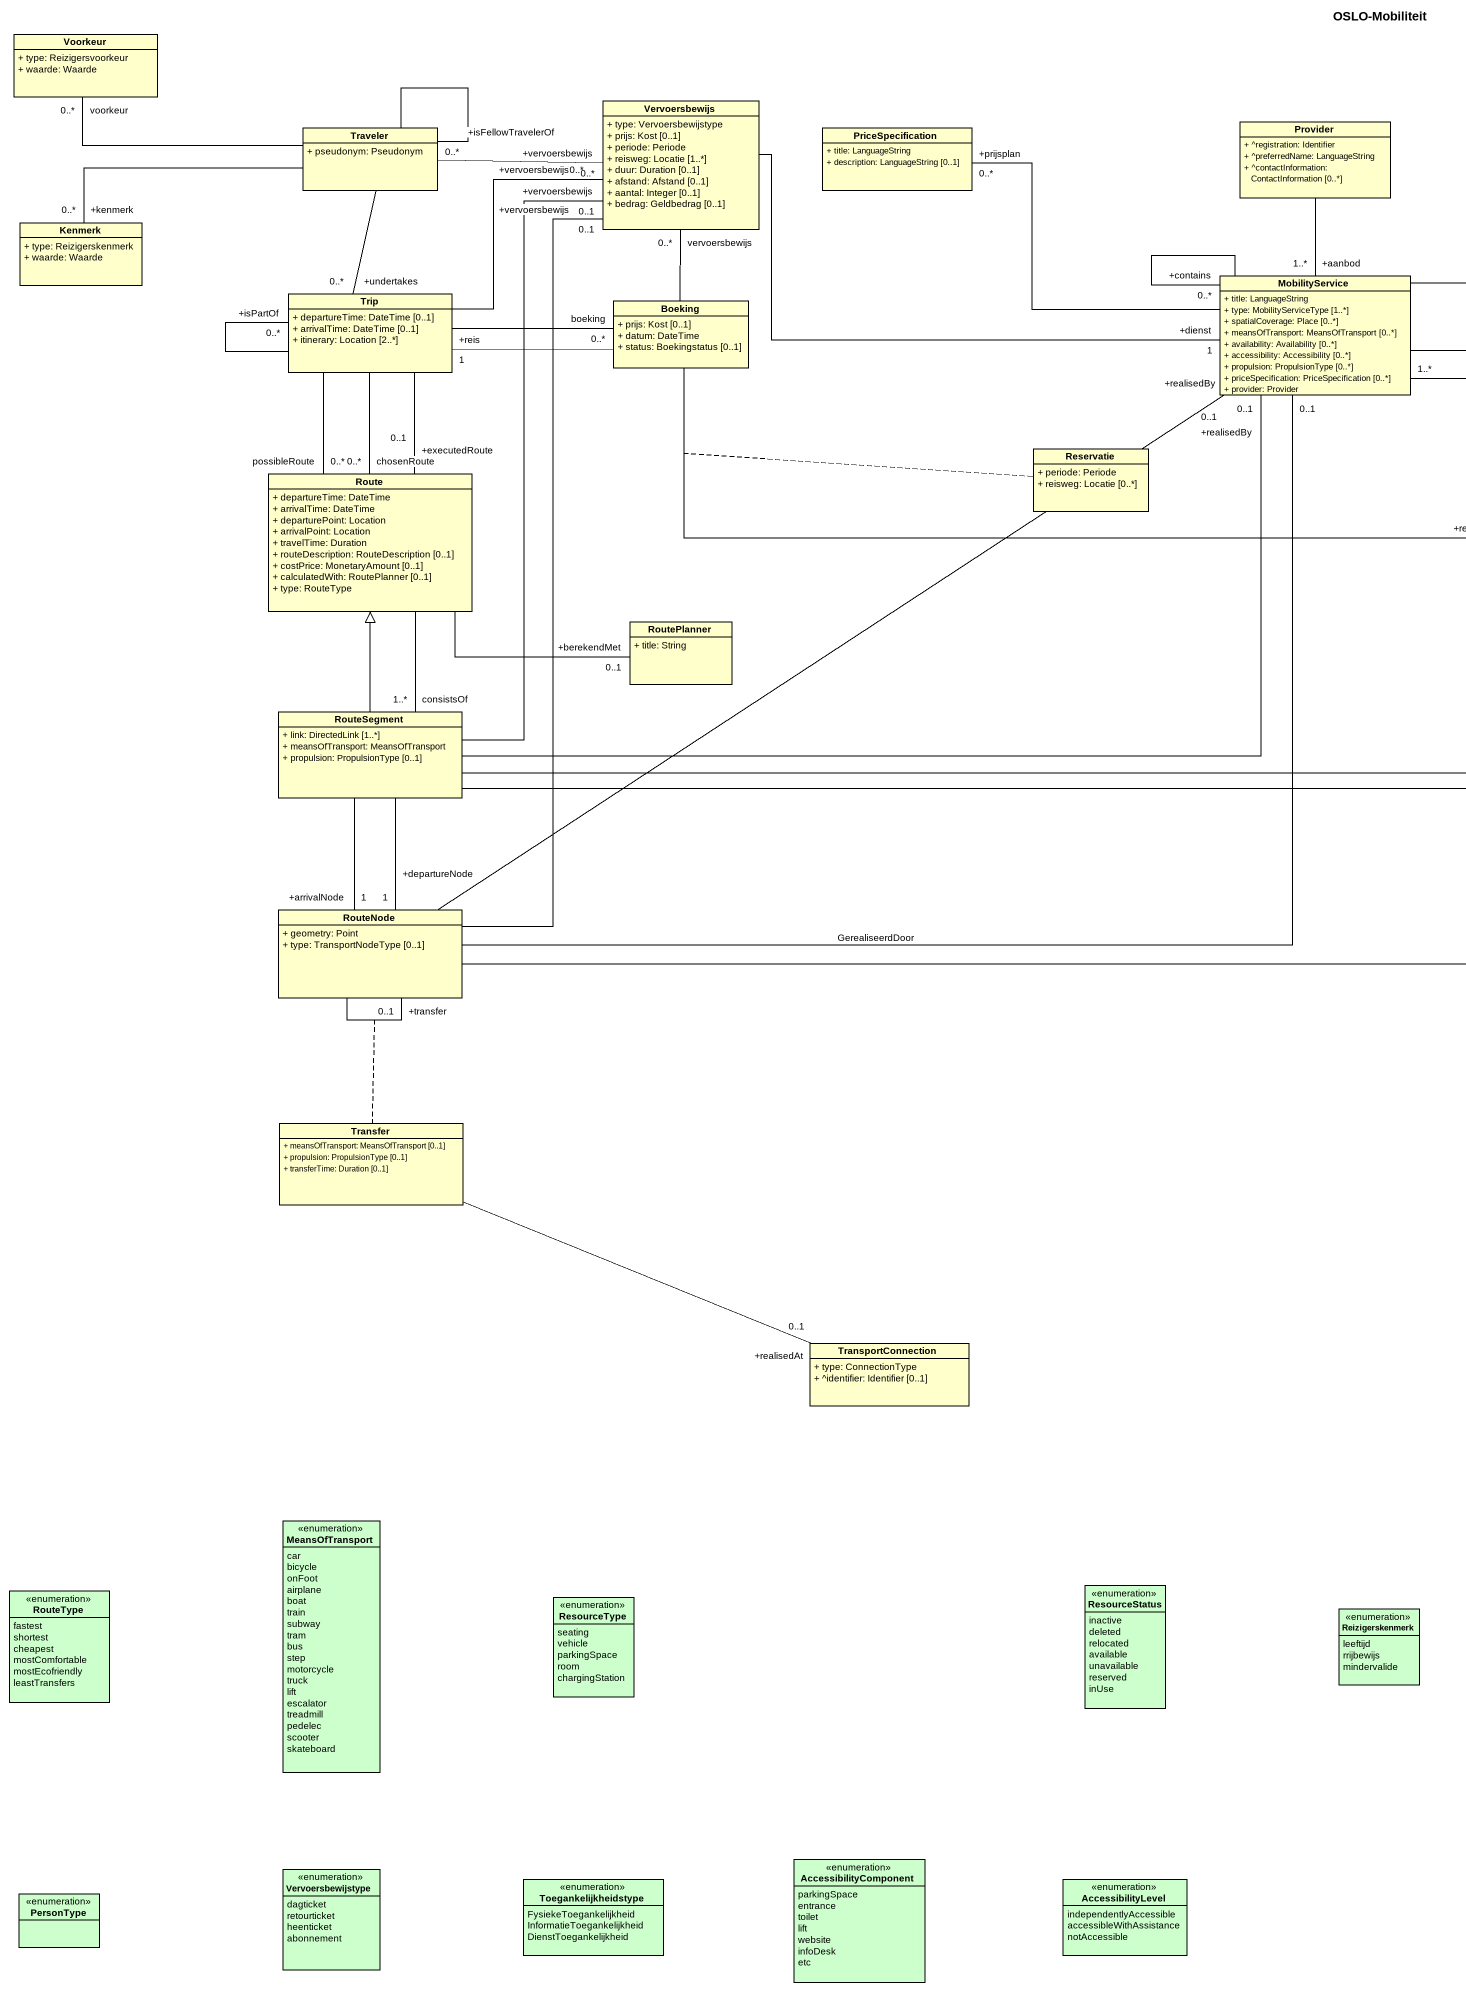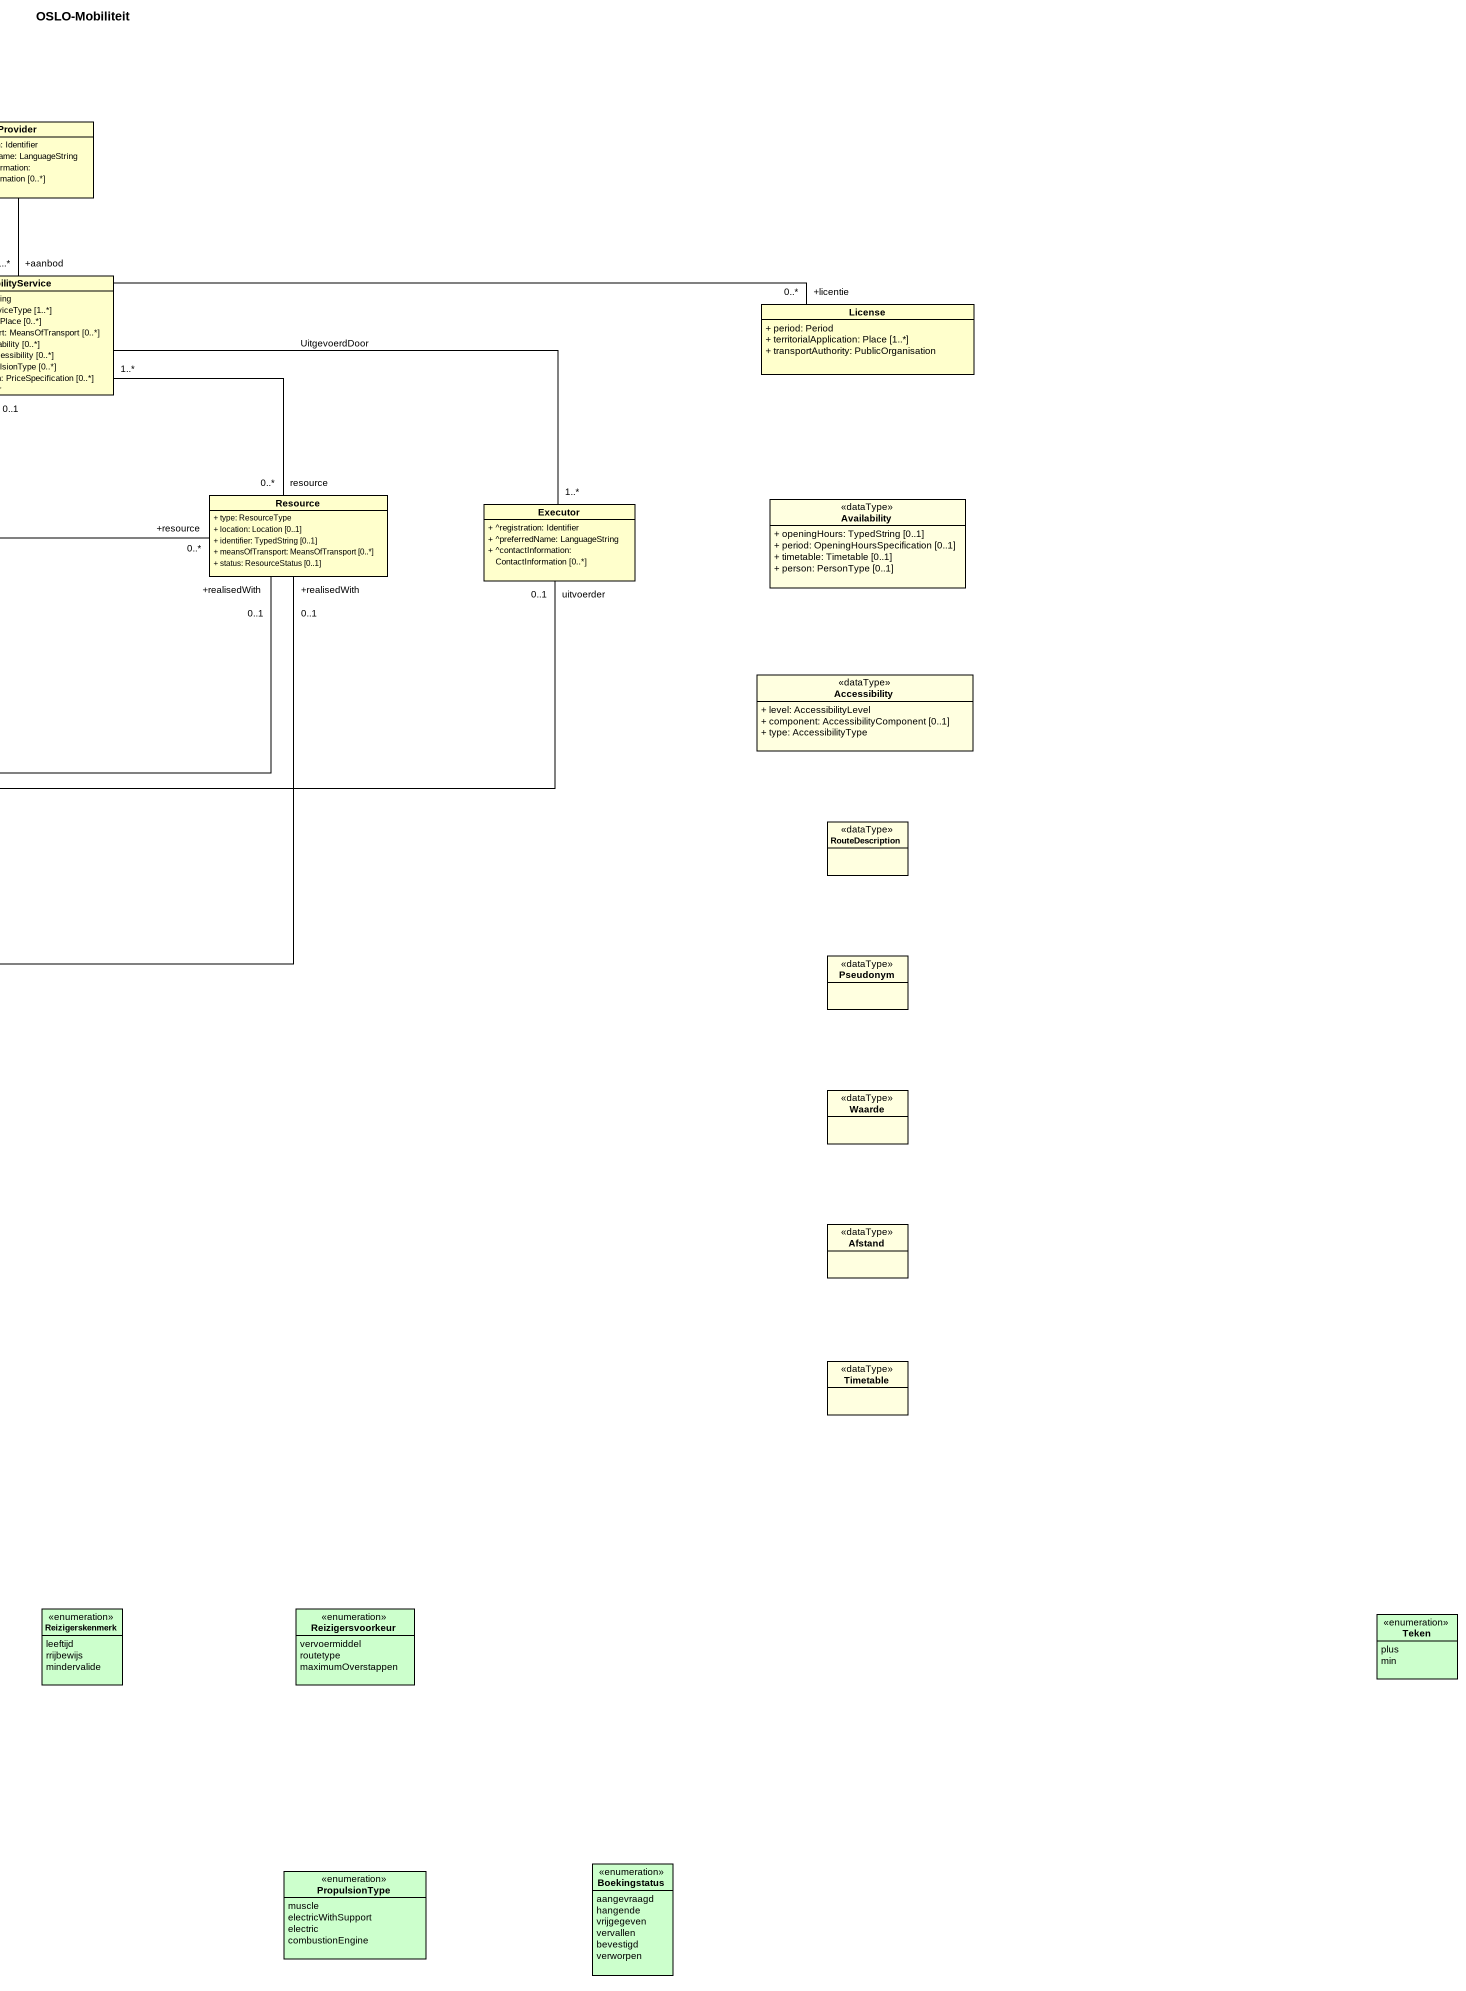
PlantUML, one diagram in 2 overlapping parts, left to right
@startuml
title OSLO-Mobiliteit
hide circle
hide empty members
skinparam classAttributeIconSize 0
class Voorkeur {
  + type: Reizigersvoorkeur
  + waarde: Waarde
}
class Vervoersbewijs {
  + type: Vervoersbewijstype
  + prijs: Kost [0..1]
  + periode: Periode
  + reisweg: Locatie [1..*]
  + duur: Duration [0..1]
  + afstand: Afstand [0..1]
  + aantal: Integer [0..1]
  + bedrag: Geldbedrag [0..1]
}
class Traveler {
  + pseudonym: Pseudonym
}
class PriceSpecification {
  + title: LanguageString
  + description: LanguageString [0..1]
}
class Provider {
  + ^registration: Identifier
  + ^preferredName: LanguageString
  + ^contactInformation: ContactInformation [0..*]
}
class Kenmerk {
  + type: Reizigerskenmerk
  + waarde: Waarde
}
class MobilityService {
  + title: LanguageString
  + type: MobilityServiceType [1..*]
  + spatialCoverage: Place [0..*]
  + meansOfTransport: MeansOfTransport [0..*]
  + availability: Availability [0..*]
  + accessibility: Accessibility [0..*]
  + propulsion: PropulsionType [0..*]
  + priceSpecification: PriceSpecification [0..*]
  + provider: Provider
}
class Trip {
  + departureTime: DateTime [0..1]
  + arrivalTime: DateTime [0..1]
  + itinerary: Location [2..*]
}
class Boeking {
  + prijs: Kost [0..1]
  + datum: DateTime
  + status: Boekingstatus [0..1]
}
class License {
  + period: Period
  + territorialApplication: Place [1..*]
  + transportAuthority: PublicOrganisation
}
class Route {
  + departureTime: DateTime
  + arrivalTime: DateTime
  + departurePoint: Location
  + arrivalPoint: Location
  + travelTime: Duration
  + routeDescription: RouteDescription [0..1]
  + costPrice: MonetaryAmount [0..1]
  + calculatedWith: RoutePlanner [0..1]
  + type: RouteType
}
class Reservatie {
  + periode: Periode
  + reisweg: Locatie [0..*]
}
class Resource {
  + type: ResourceType
  + location: Location [0..1]
  + identifier: TypedString [0..1]
  + meansOfTransport: MeansOfTransport [0..*]
  + status: ResourceStatus [0..1]
}
class Executor {
  + ^registration: Identifier
  + ^preferredName: LanguageString
  + ^contactInformation: ContactInformation [0..*]
}
class Availability <<dataType>> #FFFFE0 {
  + openingHours: TypedString [0..1]
  + period: OpeningHoursSpecification [0..1]
  + timetable: Timetable [0..1]
  + person: PersonType [0..1]
}
class RoutePlanner {
  + title: String
}
class Accessibility <<dataType>> #FFFFE0 {
  + level: AccessibilityLevel
  + component: AccessibilityComponent [0..1]
  + type: AccessibilityType
}
class RouteSegment {
  + link: DirectedLink [1..*]
  + meansOfTransport: MeansOfTransport
  + propulsion: PropulsionType [0..1]
}
class RouteDescription <<dataType>> #FFFFE0
class RouteNode {
  + geometry: Point
  + type: TransportNodeType [0..1]
}
class Pseudonym <<dataType>> #FFFFE0
class Transfer {
  + meansOfTransport: MeansOfTransport [0..1]
  + propulsion: PropulsionType [0..1]
  + transferTime: Duration [0..1]
}
class Waarde <<dataType>> #FFFFE0
class Afstand <<dataType>> #FFFFE0
class TransportConnection {
  + type: ConnectionType
  + ^identifier: Identifier [0..1]
}
class Timetable <<dataType>> #FFFFE0
enum MeansOfTransport #CCFFCC {
  car
  bicycle
  onFoot
  airplane
  boat
  train
  subway
  tram
  bus
  step
  motorcycle
  truck
  lift
  escalator
  treadmill
  pedelec
  scooter
  skateboard
}
enum RouteType #CCFFCC {
  fastest
  shortest
  cheapest
  mostComfortable
  mostEcofriendly
  leastTransfers
}
enum ResourceType #CCFFCC {
  seating
  vehicle
  parkingSpace
  room
  chargingStation
}
enum ResourceStatus #CCFFCC {
  inactive
  deleted
  relocated
  available
  unavailable
  reserved
  inUse
}
enum Reizigerskenmerk #CCFFCC {
  leeftijd
  rrijbewijs
  mindervalide
}
enum Reizigersvoorkeur #CCFFCC {
  vervoermiddel
  routetype
  maximumOverstappen
}
enum Teken #CCFFCC {
  plus
  min
}
enum PersonType #CCFFCC
enum Vervoersbewijstype #CCFFCC {
  dagticket
  retourticket
  heenticket
  abonnement
}
enum Toegankelijkheidstype #CCFFCC {
  FysiekeToegankelijkheid
  InformatieToegankelijkheid
  DienstToegankelijkheid
}
enum AccessibilityComponent #CCFFCC {
  parkingSpace
  entrance
  toilet
  lift
  website
  infoDesk
  etc
}
enum AccessibilityLevel #CCFFCC {
  independentlyAccessible
  accessibleWithAssistance
  notAccessible
}
enum PropulsionType #CCFFCC {
  muscle
  electricWithSupport
  electric
  combustionEngine
}
enum Boekingstatus #CCFFCC {
  aangevraagd
  hangende
  vrijgegeven
  vervallen
  bevestigd
  verworpen
}
Vervoersbewijs -right- "+dienst\n1" MobilityService
Traveler -left- "voorkeur\n0..*" Voorkeur
Traveler -right- "+vervoersbewijs\n0..*" Vervoersbewijs
Traveler "+isFellowTravelerOf\n0..*" -- Traveler
Traveler -left- "+kenmerk\n0..*" Kenmerk
Traveler -- "+undertakes\n0..*" Trip
Provider -- "+aanbod\n1..*" MobilityService
MobilityService -left- "+prijsplan\n0..*" PriceSpecification
MobilityService -- "+contains\n0..*" MobilityService
MobilityService -right- "+licentie\n0..*" License
MobilityService "1..*" -- "resource\n0..*" Resource
MobilityService -right- "1..*" Executor : UitgevoerdDoor
Trip -right- "+vervoersbewijs\n0..*" Vervoersbewijs
Trip "+isPartOf\n0..*" -- Trip
Trip -right- "boeking\n0..*" Boeking
Trip -- "possibleRoute\n0..*" Route
Trip -- "chosenRoute\n0..*" Route
Trip -- "+executedRoute\n0..1" Route
Boeking -up- "vervoersbewijs\n0..*" Vervoersbewijs
Boeking -left- "+reis\n1" Trip
Boeking -right- "+resource\n0..*" Resource
(Boeking, Resource) .. Reservatie
Route -right- "+berekendMet\n0..1" RoutePlanner
Route -- "consistsOf\n1..*" RouteSegment
RouteSegment -up- "+vervoersbewijs\n0..1" Vervoersbewijs
RouteSegment -right- "+realisedBy\n0..1" MobilityService
RouteSegment -up-|> Route
RouteSegment -right- "+realisedWith\n0..1" Resource
RouteSegment -right- "uitvoerder\n0..1" Executor
RouteSegment -- "+departureNode\n1" RouteNode
RouteSegment -- "+arrivalNode\n1" RouteNode
RouteNode -up- "+vervoersbewijs\n0..1" Vervoersbewijs
RouteNode -up- "+realisedBy\n0..1" MobilityService
RouteNode -up- "0..1" MobilityService : GerealiseerdDoor
RouteNode -right- "+realisedWith\n0..1" Resource
RouteNode -- "+transfer\n0..1" RouteNode
(RouteNode, RouteNode) .. Transfer
Transfer -right- "+realisedAt\n0..1" TransportConnection
@enduml
